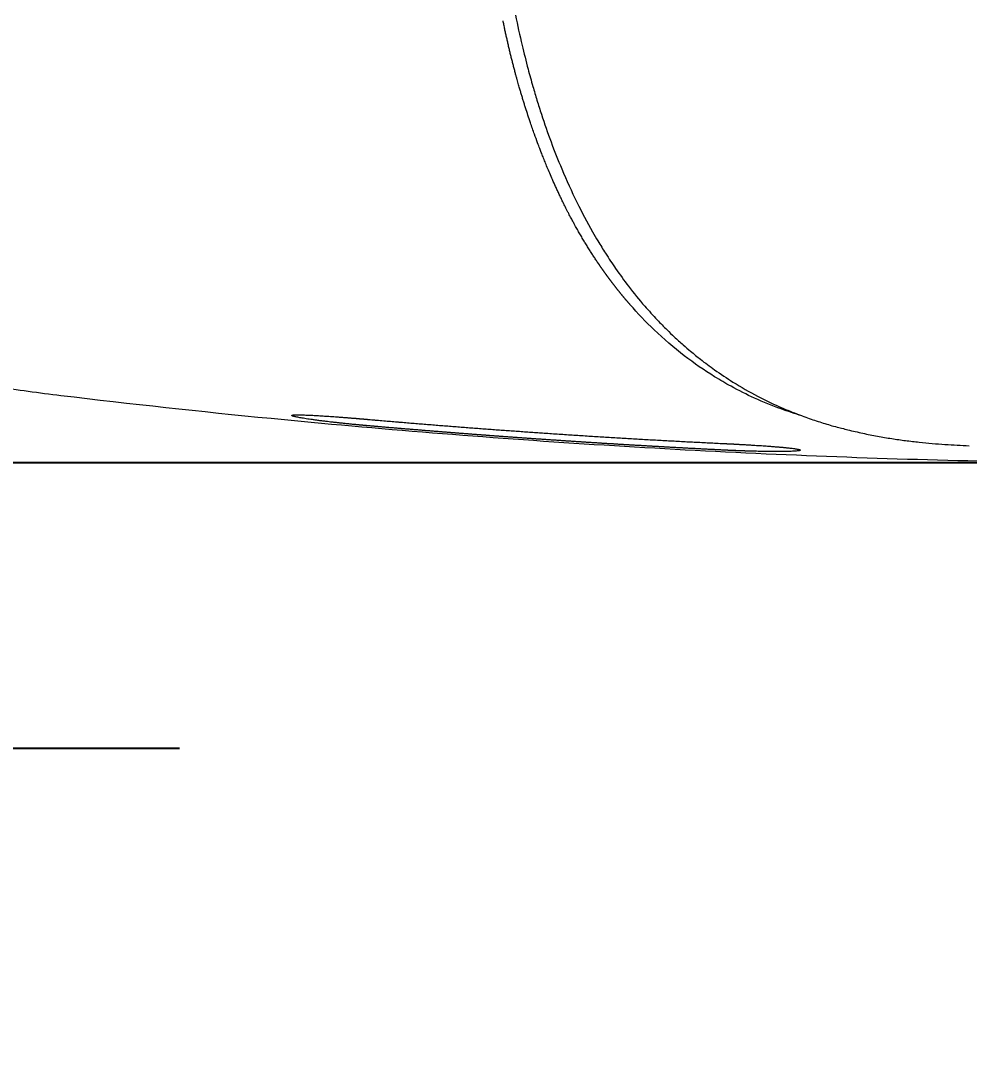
# Model space of a CAD drawing. Header units: millimetres. Extents: x 0 to 1800, y -67 to 2530.
# Drawn here: x 331 to 491.1, y 1281.3 to 1457.8 of the extents above; entities that cross this region are included whole.
import ezdxf
from ezdxf.lldxf.tags import DXFTag

# ---------------------------------------------------------------- set-up
doc = ezdxf.new("R2010")
doc.units = ezdxf.units.MM
for name, color, linetype in [('내부선 및 부속', 4, 'Continuous'), ('외형선', 3, 'Continuous'), ('중심선', 1, 'DASHED'), ('치수선', 7, 'Continuous')]:
    doc.layers.add(name, color=color, linetype=linetype)
doc.styles.add('____', font='')
doc.styles.get('____').set_extended_font_data('굴림')
tags = doc.linetypes.add('DASHDOT', pattern=[70, 31, -13, 13, -13]).pattern_tags.tags
tags[10:11] = [DXFTag(74, 4), DXFTag(75, 0), DXFTag(340, '0'), DXFTag(46, 0.0), DXFTag(50, 0.0), DXFTag(44, 0.0), DXFTag(45, 0.0)]
tags[8:9] = [DXFTag(74, 4), DXFTag(75, 0), DXFTag(340, '0'), DXFTag(46, 0.0), DXFTag(50, 0.0), DXFTag(44, 0.0), DXFTag(45, 0.0)]
tags[6:7] = [DXFTag(74, 4), DXFTag(75, 0), DXFTag(340, '0'), DXFTag(46, 0.0), DXFTag(50, 0.0), DXFTag(44, 0.0), DXFTag(45, 0.0)]
tags[4:5] = [DXFTag(74, 4), DXFTag(75, 0), DXFTag(340, '0'), DXFTag(46, 0.0), DXFTag(50, 0.0), DXFTag(44, 0.0), DXFTag(45, 0.0)]
tags = doc.linetypes.add('DASHED', pattern=[25.72, 12.86, -12.86]).pattern_tags.tags
tags[6:7] = [DXFTag(74, 4), DXFTag(75, 0), DXFTag(340, '0'), DXFTag(46, 0.0), DXFTag(50, 0.0), DXFTag(44, 0.0), DXFTag(45, 0.0)]
tags[4:5] = [DXFTag(74, 4), DXFTag(75, 0), DXFTag(340, '0'), DXFTag(46, 0.0), DXFTag(50, 0.0), DXFTag(44, 0.0), DXFTag(45, 0.0)]
doc.dimstyles.new('MSADIM', dxfattribs={"dimtxt": 33, "dimasz": 17, "dimexe": 10, "dimexo": 7.5, "dimgap": 10, "dimtad": 0, "dimtih": 1, "dimtoh": 1, "dimdec": 0, "dimzin": 1, "dimdsep": 46, "dimtxsty": '____', "dimcen": 11.25, "dimadec": 0, "dimazin": 0, "dimtfac": 1, "dimtdec": 0, "dimtix": 1, "dimtmove": 0, "dimatfit": 3, "dimfxl": 0, "dimtolj": 1, "dimtzin": 1, "dimarcsym": 0})

# ---------------------------------------------------------------- blocks, each defined once
blk = doc.blocks.new('*D6')
at = {"layer": '치수선', "color": 0, "linetype": 'Continuous', "lineweight": -2}
for p, q in [((501.69, 1786.66), (53.3, 1786.66)), ((63.3, 1769.66), (63.3, 1607.75)), ((63.3, 1400.17), (63.3, 1562.08)), ((534.67, 1383.17), (53.3, 1383.17))]:
    blk.add_line(p, q, dxfattribs=at)
at = {"layer": '치수선', "color": 0, "linetype": 'Continuous'}
for points in [[(60.47, 1769.66), (66.14, 1769.66), (63.3, 1786.66)], [(60.47, 1400.17), (66.14, 1400.17), (63.3, 1383.17)]]:
    blk.add_solid(points, dxfattribs=at)
at = {"layer": '치수선', "color": 0, "linetype": 'Continuous', "insert": (63.3, 1584.92), "char_height": 25, "attachment_point": 5, "style": '____'}
blk.add_mtext('\\A1;405', dxfattribs=at)
blk = doc.blocks.new('*D7')
at = {"layer": '치수선', "color": 0, "linetype": 'Continuous', "lineweight": -2}
for p, q in [((223.3, 1577.45), (223.3, 1234.95)), ((945.96, 1577.45), (945.96, 1234.95)), ((240.3, 1244.95), (547.5, 1244.95)), ((928.96, 1244.95), (621.76, 1244.95))]:
    blk.add_line(p, q, dxfattribs=at)
at = {"layer": '치수선', "color": 0, "linetype": 'Continuous'}
for points in [[(240.3, 1247.78), (240.3, 1242.12), (223.3, 1244.95)], [(928.96, 1247.78), (928.96, 1242.12), (945.96, 1244.95)]]:
    blk.add_solid(points, dxfattribs=at)
at = {"layer": '치수선', "color": 0, "linetype": 'Continuous', "insert": (584.63, 1244.95), "char_height": 25, "attachment_point": 5, "style": '____'}
blk.add_mtext('\\A1;720', dxfattribs=at)
blk = doc.blocks.new('*D8')
at = {"layer": '치수선', "color": 0, "linetype": 'Continuous', "lineweight": -2}
for p, q in [((945.96, 1577.45), (945.96, 1159.44)), ((203.3, 1208.79), (203.3, 1159.44)), ((220.3, 1169.44), (537.5, 1169.44)), ((928.96, 1169.44), (611.76, 1169.44))]:
    blk.add_line(p, q, dxfattribs=at)
at = {"layer": '치수선', "color": 0, "linetype": 'Continuous'}
for points in [[(220.3, 1172.27), (220.3, 1166.6), (203.3, 1169.44)], [(928.96, 1172.27), (928.96, 1166.6), (945.96, 1169.44)]]:
    blk.add_solid(points, dxfattribs=at)
at = {"layer": '치수선', "color": 0, "linetype": 'Continuous', "insert": (574.63, 1169.44), "char_height": 25, "attachment_point": 5, "style": '____'}
blk.add_mtext('\\A1;740', dxfattribs=at)

msp = doc.modelspace()

# ---------------------------------------------------------------- linework, layer by layer
at = {"layer": '내부선 및 부속', "linetype": 'Continuous', "lineweight": 13}
for points, knots in [([(414.49, 1458.82), (414.83, 1457.11), (415.51, 1454.05), (416.51, 1450.05), (417.36, 1446.97), (418.12, 1444.42), (419.11, 1441.28), (420.47, 1437.39), (422.44, 1432.4), (424.76, 1427.31), (426.87, 1423.31), (428.52, 1420.48), (429.81, 1418.39), (431.52, 1415.81), (433.7, 1412.81), (435.38, 1410.75), (436.32, 1409.67)], [0, 0, 0, 0, 0.091534, 0.164319, 0.218269, 0.261577, 0.305777, 0.394789, 0.484119, 0.59792, 0.703021, 0.737234, 0.783777, 0.842971, 0.914947, 1, 1, 1, 1]), ([(433.86, 1409.91), (433.83, 1409.94), (433.78, 1410), (433.7, 1410.09), (433.62, 1410.18), (433.54, 1410.27), (433.46, 1410.36), (433.39, 1410.45), (433.31, 1410.54), (433.23, 1410.63), (433.16, 1410.71), (433.08, 1410.8), (433.01, 1410.89), (432.94, 1410.98), (432.87, 1411.06), (432.79, 1411.15), (432.72, 1411.24), (432.65, 1411.32), (432.58, 1411.41), (432.51, 1411.49), (432.44, 1411.57), (432.37, 1411.66), (432.31, 1411.74), (432.24, 1411.82), (432.17, 1411.9), (432.11, 1411.99), (432.04, 1412.07), (431.98, 1412.15), (431.91, 1412.23), (431.85, 1412.31), (431.79, 1412.39), (431.72, 1412.46), (431.66, 1412.54), (431.6, 1412.62), (431.54, 1412.7), (431.48, 1412.77), (431.42, 1412.85), (431.36, 1412.92), (431.3, 1413), (431.25, 1413.07), (431.19, 1413.15), (431.13, 1413.22), (431.08, 1413.29), (431.02, 1413.37), (430.97, 1413.44), (430.91, 1413.51), (430.86, 1413.58), (430.81, 1413.65), (430.75, 1413.72), (430.7, 1413.79), (430.65, 1413.86), (430.6, 1413.92), (430.55, 1413.99), (430.5, 1414.06), (430.45, 1414.12), (430.4, 1414.19), (430.35, 1414.25), (430.3, 1414.32), (430.26, 1414.38), (430.21, 1414.45), (430.16, 1414.51), (430.12, 1414.57), (430.07, 1414.63), (430.03, 1414.69), (429.98, 1414.75), (429.94, 1414.81), (429.9, 1414.87), (429.85, 1414.93), (429.81, 1414.99), (429.77, 1415.05), (429.73, 1415.1), (429.69, 1415.16), (429.65, 1415.21), (429.61, 1415.27), (429.57, 1415.32), (429.53, 1415.38), (429.5, 1415.43), (429.46, 1415.48), (429.42, 1415.53), (429.39, 1415.59), (429.35, 1415.64), (429.31, 1415.69), (429.28, 1415.74), (429.24, 1415.79), (429.21, 1415.83), (429.18, 1415.88), (429.14, 1415.93), (429.11, 1415.97), (429.08, 1416.02), (429.05, 1416.06), (429.02, 1416.11), (428.99, 1416.15), (428.96, 1416.2), (428.93, 1416.24), (428.9, 1416.28), (428.87, 1416.32), (428.84, 1416.36), (428.82, 1416.4), (428.79, 1416.44), (428.76, 1416.48), (428.74, 1416.52), (428.71, 1416.56), (428.69, 1416.59), (428.66, 1416.63), (428.64, 1416.66), (428.61, 1416.7), (428.59, 1416.73), (428.57, 1416.77), (428.42, 1416.98), (428.16, 1417.37), (427.77, 1417.96), (427.37, 1418.57), (426.98, 1419.19), (426.58, 1419.84), (426.17, 1420.5), (425.77, 1421.18), (425.36, 1421.87), (424.95, 1422.59), (424.63, 1423.16), (424.39, 1423.59), (424.24, 1423.87), (424.07, 1424.18), (423.88, 1424.53), (423.68, 1424.91), (423.47, 1425.32), (423.24, 1425.77), (422.99, 1426.25), (422.73, 1426.77), (422.46, 1427.32), (422.18, 1427.9), (421.88, 1428.53), (421.57, 1429.19), (421.19, 1430.02), (420.75, 1431), (420.28, 1432.08), (419.86, 1433.08), (419.49, 1434), (419.15, 1434.83), (418.86, 1435.59), (418.55, 1436.37), (418.17, 1437.4), (417.64, 1438.85), (416.95, 1440.82), (416.39, 1442.53), (415.99, 1443.79), (415.79, 1444.43), (415.6, 1445.06), (415.45, 1445.58), (415.32, 1445.99), (415.23, 1446.32), (415.13, 1446.67), (415.01, 1447.07), (414.89, 1447.49), (414.76, 1447.96), (414.63, 1448.45), (414.5, 1448.91), (414.4, 1449.31), (414.31, 1449.65), (414.22, 1449.98), (414.13, 1450.32), (414.04, 1450.66), (413.96, 1451), (413.87, 1451.34), (413.79, 1451.68), (413.7, 1452.02), (413.62, 1452.36), (413.54, 1452.7), (413.46, 1453.04), (413.37, 1453.38), (413.29, 1453.72), (413.21, 1454.06), (413.14, 1454.41), (413.06, 1454.75), (412.98, 1455.09), (412.9, 1455.43), (412.83, 1455.78), (412.75, 1456.12), (412.68, 1456.47), (412.61, 1456.81), (412.53, 1457.16), (412.46, 1457.5), (412.41, 1457.73), (412.39, 1457.85)], [0, 0, 0, 0, 0.002477, 0.004938, 0.007384, 0.009813, 0.012227, 0.014624, 0.017006, 0.019371, 0.021721, 0.024055, 0.026372, 0.028674, 0.03096, 0.03323, 0.035484, 0.037722, 0.039943, 0.042149, 0.04434, 0.046514, 0.048672, 0.050814, 0.05294, 0.05505, 0.057144, 0.059223, 0.061285, 0.063331, 0.065361, 0.067376, 0.069374, 0.071356, 0.073323, 0.075273, 0.077207, 0.079126, 0.081028, 0.082914, 0.084785, 0.086639, 0.088477, 0.0903, 0.092106, 0.093897, 0.095671, 0.097429, 0.099172, 0.100898, 0.102608, 0.104303, 0.105981, 0.107643, 0.10929, 0.11092, 0.112534, 0.114132, 0.115715, 0.117281, 0.118831, 0.120365, 0.121883, 0.123386, 0.124872, 0.126342, 0.127796, 0.129234, 0.130656, 0.132062, 0.133452, 0.134826, 0.136184, 0.137526, 0.138852, 0.140162, 0.141456, 0.142733, 0.143995, 0.145241, 0.146471, 0.147684, 0.148882, 0.150064, 0.151229, 0.152379, 0.153512, 0.15463, 0.155731, 0.156817, 0.157886, 0.15894, 0.159977, 0.160998, 0.162004, 0.162993, 0.163966, 0.164923, 0.165864, 0.166789, 0.167698, 0.168592, 0.169469, 0.170329, 0.171174, 0.172003, 0.172816, 0.173613, 0.174394, 0.187949, 0.201806, 0.215964, 0.230423, 0.245183, 0.260245, 0.275608, 0.291273, 0.307241, 0.323511, 0.328986, 0.335149, 0.341999, 0.349536, 0.357761, 0.366674, 0.376274, 0.386561, 0.397537, 0.409199, 0.42155, 0.434588, 0.448313, 0.462726, 0.486515, 0.508544, 0.528813, 0.547323, 0.564073, 0.579064, 0.592296, 0.611038, 0.63961, 0.678017, 0.726263, 0.738319, 0.750375, 0.762429, 0.774483, 0.779952, 0.786063, 0.792815, 0.800208, 0.808244, 0.81692, 0.826238, 0.836198, 0.842499, 0.8488, 0.855101, 0.861402, 0.867703, 0.874004, 0.880305, 0.886606, 0.892906, 0.899207, 0.905508, 0.911808, 0.918108, 0.924409, 0.930709, 0.937009, 0.943309, 0.949609, 0.955908, 0.962208, 0.968507, 0.974806, 0.981105, 0.987404, 0.993702, 1, 1, 1, 1]), ([(448.13, 1397.74), (446.37, 1398.82), (442.85, 1401.26), (438.09, 1405.35), (435.16, 1408.42), (433.86, 1409.91)], [0, 0, 0, 0, 0.337603, 0.69496, 1, 1, 1, 1]), ([(436.32, 1409.67), (437.01, 1408.88), (438.25, 1407.51), (439.92, 1405.81), (441.14, 1404.64), (442.05, 1403.8), (442.97, 1402.97), (444.2, 1401.92), (445.95, 1400.5), (448.33, 1398.73), (450.18, 1397.5), (451.23, 1396.84)], [0, 0, 0, 0, 0.154353, 0.27337, 0.357069, 0.408575, 0.46193, 0.544335, 0.654346, 0.806218, 1, 1, 1, 1]), ([(462.87, 1391.14), (461.69, 1391.49), (458.99, 1392.39), (454.98, 1394.02), (451.26, 1395.88), (449.04, 1397.17), (448.13, 1397.74)], [0, 0, 0, 0, 0.230201, 0.529122, 0.803835, 1, 1, 1, 1]), ([(451.23, 1396.84), (452.59, 1395.99), (455.15, 1394.53), (458.76, 1392.79), (461.79, 1391.53), (464.38, 1390.58), (466.76, 1389.82), (468.47, 1389.31), (469.4, 1389.08), (469.54, 1389.05)], [0, 0, 0, 0, 0.237432, 0.437747, 0.601077, 0.730738, 0.854312, 0.978043, 1, 1, 1, 1]), ([(389.65, 1389.45), (389.63, 1389.45), (389.59, 1389.46), (389.54, 1389.46), (389.48, 1389.46), (389.43, 1389.47), (389.38, 1389.47), (389.32, 1389.48), (389.27, 1389.48), (389.21, 1389.49), (389.16, 1389.49), (389.1, 1389.5), (389.05, 1389.5), (388.99, 1389.51), (388.94, 1389.51), (388.88, 1389.52), (388.83, 1389.52), (388.78, 1389.53), (388.72, 1389.53), (388.67, 1389.54), (388.61, 1389.54), (388.56, 1389.55), (388.5, 1389.55), (388.45, 1389.56), (388.39, 1389.56), (388.34, 1389.57), (388.28, 1389.57), (388.23, 1389.58), (388.17, 1389.58), (388.12, 1389.59), (388.06, 1389.59), (388.01, 1389.6), (387.95, 1389.6), (387.9, 1389.61), (387.84, 1389.62), (387.79, 1389.62), (387.73, 1389.63), (387.68, 1389.63), (387.62, 1389.64), (387.57, 1389.64), (387.51, 1389.65), (387.46, 1389.65), (387.4, 1389.66), (387.35, 1389.66), (387.29, 1389.67), (387.24, 1389.67), (387.18, 1389.68), (386.94, 1389.7), (386.51, 1389.75), (385.9, 1389.81), (385.29, 1389.87), (384.7, 1389.94), (384.11, 1390), (383.55, 1390.06), (382.99, 1390.13), (382.4, 1390.2), (381.76, 1390.28), (381.11, 1390.36), (380.5, 1390.45), (379.93, 1390.53), (379.4, 1390.6), (378.91, 1390.68), (378.46, 1390.75), (378.06, 1390.82), (377.71, 1390.89), (377.4, 1390.95), (377.15, 1391.01), (376.92, 1391.08), (376.74, 1391.14), (376.69, 1391.19), (376.7, 1391.22), (376.72, 1391.23), (376.75, 1391.25), (376.8, 1391.26), (376.87, 1391.27), (376.97, 1391.28), (377.13, 1391.3), (377.38, 1391.3), (377.68, 1391.31), (378.02, 1391.31), (378.42, 1391.3), (378.94, 1391.28), (379.61, 1391.26), (380.29, 1391.22), (380.84, 1391.19), (381.22, 1391.17), (381.62, 1391.15), (382.03, 1391.12), (382.48, 1391.09), (382.98, 1391.06), (383.54, 1391.02), (384.11, 1390.98), (384.69, 1390.93), (385.29, 1390.89), (385.89, 1390.84), (386.5, 1390.79), (386.95, 1390.76), (387.23, 1390.74), (387.34, 1390.73), (387.45, 1390.72), (387.56, 1390.71), (387.67, 1390.7), (387.78, 1390.69), (387.89, 1390.68), (388, 1390.67), (388.11, 1390.66), (388.22, 1390.65), (388.33, 1390.64), (388.44, 1390.64), (388.55, 1390.63), (388.66, 1390.62), (388.77, 1390.61), (388.88, 1390.6), (388.99, 1390.59), (389.1, 1390.58), (389.21, 1390.57), (389.32, 1390.56), (389.43, 1390.55), (389.54, 1390.54), (389.61, 1390.54), (389.65, 1390.53)], [0, 0, 0, 0, 0.001339, 0.002679, 0.00402, 0.005361, 0.006703, 0.008045, 0.009388, 0.010732, 0.012076, 0.013421, 0.014767, 0.016114, 0.017461, 0.01881, 0.020159, 0.021509, 0.02286, 0.024212, 0.025565, 0.026919, 0.028274, 0.02963, 0.030987, 0.032345, 0.033704, 0.035064, 0.036425, 0.037788, 0.039151, 0.040516, 0.041882, 0.04325, 0.044618, 0.045988, 0.04736, 0.048732, 0.050106, 0.051482, 0.052858, 0.054237, 0.055616, 0.056997, 0.05838, 0.059764, 0.06115, 0.062537, 0.078111, 0.093738, 0.109451, 0.125282, 0.140951, 0.156588, 0.172225, 0.187896, 0.208761, 0.229429, 0.249991, 0.270457, 0.291126, 0.312092, 0.332898, 0.353736, 0.37469, 0.395712, 0.416574, 0.437357, 0.468818, 0.499695, 0.510023, 0.520356, 0.530707, 0.541085, 0.551501, 0.561966, 0.582792, 0.603602, 0.624469, 0.645428, 0.666273, 0.687078, 0.718536, 0.749664, 0.762106, 0.774565, 0.78706, 0.799609, 0.812232, 0.827844, 0.843451, 0.85909, 0.874795, 0.890502, 0.906143, 0.921756, 0.937379, 0.940138, 0.942891, 0.94564, 0.948385, 0.951125, 0.953862, 0.956595, 0.959324, 0.96205, 0.964774, 0.967494, 0.970212, 0.972927, 0.97564, 0.978351, 0.981061, 0.983769, 0.986476, 0.989182, 0.991887, 0.994592, 0.997296, 1, 1, 1, 1]), ([(389.65, 1390.53), (389.84, 1390.52), (390.22, 1390.48), (390.8, 1390.43), (391.37, 1390.38), (391.94, 1390.33), (392.52, 1390.28), (393.09, 1390.24), (393.66, 1390.19), (394.23, 1390.14), (394.81, 1390.09), (395.38, 1390.04), (395.95, 1389.99), (396.52, 1389.95), (397.09, 1389.9), (397.66, 1389.85), (398.23, 1389.81), (398.8, 1389.76), (399.37, 1389.71), (399.94, 1389.67), (400.51, 1389.62), (401.07, 1389.58), (401.64, 1389.53), (402.21, 1389.49), (402.78, 1389.44), (403.34, 1389.4), (403.91, 1389.35), (404.48, 1389.31), (405.04, 1389.26), (405.61, 1389.22), (406.17, 1389.18), (406.74, 1389.13), (407.3, 1389.09), (407.87, 1389.05), (408.43, 1389.01), (408.99, 1388.96), (409.56, 1388.92), (410.12, 1388.88), (410.68, 1388.84), (411.24, 1388.8), (411.81, 1388.76), (412.37, 1388.72), (412.93, 1388.68), (413.49, 1388.64), (414.05, 1388.6), (414.61, 1388.56), (415.17, 1388.52), (415.73, 1388.48), (416.29, 1388.44), (416.85, 1388.4), (417.4, 1388.36), (417.96, 1388.32), (418.52, 1388.28), (419.08, 1388.24), (419.87, 1388.19), (420.9, 1388.12), (422.16, 1388.04), (423.42, 1387.95), (424.68, 1387.87), (425.94, 1387.79), (427.2, 1387.71), (428.45, 1387.63), (429.71, 1387.56), (430.96, 1387.48), (432.22, 1387.4), (433.47, 1387.33), (434.72, 1387.26), (435.97, 1387.18), (437.22, 1387.11), (438.47, 1387.04), (439.72, 1386.97), (440.96, 1386.91), (442.21, 1386.84), (443.45, 1386.77), (444.7, 1386.71), (445.94, 1386.65), (447.18, 1386.58), (448.42, 1386.52), (449.25, 1386.48), (449.66, 1386.46)], [0, 0, 0, 0, 0.009587, 0.019167, 0.028742, 0.038312, 0.047875, 0.057433, 0.066985, 0.076531, 0.086072, 0.095607, 0.105135, 0.114658, 0.124176, 0.133687, 0.143193, 0.152692, 0.162186, 0.171674, 0.181156, 0.190632, 0.200103, 0.209567, 0.219026, 0.228478, 0.237925, 0.247366, 0.256801, 0.266229, 0.275652, 0.285069, 0.29448, 0.303885, 0.313285, 0.322678, 0.332065, 0.341446, 0.350821, 0.36019, 0.369553, 0.37891, 0.388261, 0.397606, 0.406945, 0.416278, 0.425605, 0.434925, 0.44424, 0.453549, 0.462851, 0.472147, 0.481438, 0.490722, 0.5, 0.521043, 0.542068, 0.563076, 0.584066, 0.605038, 0.625992, 0.646928, 0.667846, 0.688746, 0.709628, 0.730491, 0.751336, 0.772162, 0.792969, 0.813758, 0.834528, 0.855279, 0.876011, 0.896724, 0.917417, 0.938092, 0.958747, 0.979383, 1, 1, 1, 1]), ([(449.66, 1385.35), (449.45, 1385.36), (449.04, 1385.38), (448.42, 1385.41), (447.8, 1385.44), (447.18, 1385.47), (446.56, 1385.5), (445.94, 1385.53), (445.32, 1385.57), (444.7, 1385.6), (444.08, 1385.63), (443.46, 1385.66), (442.84, 1385.7), (442.22, 1385.73), (441.6, 1385.77), (440.98, 1385.8), (440.36, 1385.83), (439.74, 1385.87), (439.12, 1385.9), (438.49, 1385.94), (437.87, 1385.97), (437.25, 1386.01), (436.63, 1386.04), (436.01, 1386.08), (435.39, 1386.12), (434.76, 1386.15), (434.14, 1386.19), (433.52, 1386.23), (432.9, 1386.26), (432.27, 1386.3), (431.65, 1386.34), (431.03, 1386.38), (430.4, 1386.42), (429.78, 1386.45), (429.16, 1386.49), (428.53, 1386.53), (427.91, 1386.57), (427.29, 1386.61), (426.66, 1386.65), (426.04, 1386.69), (425.41, 1386.73), (424.79, 1386.77), (424.17, 1386.81), (423.54, 1386.85), (422.92, 1386.89), (422.29, 1386.94), (421.67, 1386.98), (421.04, 1387.02), (420.42, 1387.06), (419.79, 1387.1), (419.17, 1387.15), (418.54, 1387.19), (417.91, 1387.23), (417.29, 1387.28), (416.66, 1387.32), (416.04, 1387.37), (415.41, 1387.41), (414.78, 1387.45), (414.16, 1387.5), (413.53, 1387.54), (412.9, 1387.59), (412.28, 1387.64), (411.65, 1387.68), (411.02, 1387.73), (410.4, 1387.77), (409.77, 1387.82), (409.14, 1387.87), (408.52, 1387.92), (407.89, 1387.96), (407.26, 1388.01), (406.63, 1388.06), (406.01, 1388.11), (405.38, 1388.15), (404.75, 1388.2), (404.12, 1388.25), (403.49, 1388.3), (402.86, 1388.35), (402.24, 1388.4), (401.61, 1388.45), (400.98, 1388.5), (400.35, 1388.55), (399.72, 1388.6), (399.09, 1388.65), (398.46, 1388.71), (397.83, 1388.76), (397.21, 1388.81), (396.58, 1388.86), (395.95, 1388.91), (395.32, 1388.97), (394.69, 1389.02), (394.06, 1389.07), (393.43, 1389.12), (392.8, 1389.18), (392.17, 1389.23), (391.54, 1389.29), (390.91, 1389.34), (390.28, 1389.4), (389.86, 1389.43), (389.65, 1389.45)], [0, 0, 0, 0, 0.010303, 0.020608, 0.030916, 0.041226, 0.051539, 0.061855, 0.072174, 0.082495, 0.092818, 0.103145, 0.113473, 0.123805, 0.134139, 0.144475, 0.154814, 0.165156, 0.1755, 0.185847, 0.196196, 0.206548, 0.216902, 0.227258, 0.237618, 0.247979, 0.258343, 0.26871, 0.279079, 0.289451, 0.299825, 0.310201, 0.32058, 0.330961, 0.341345, 0.351731, 0.362119, 0.37251, 0.382903, 0.393299, 0.403697, 0.414097, 0.4245, 0.434905, 0.445312, 0.455721, 0.466133, 0.476547, 0.486964, 0.497383, 0.507804, 0.518227, 0.528653, 0.539081, 0.549511, 0.559943, 0.570377, 0.580814, 0.591253, 0.601694, 0.612138, 0.622583, 0.633031, 0.643481, 0.653933, 0.664387, 0.674843, 0.685301, 0.695762, 0.706225, 0.716689, 0.727156, 0.737625, 0.748096, 0.758569, 0.769044, 0.779522, 0.790001, 0.800482, 0.810965, 0.821451, 0.831938, 0.842427, 0.852919, 0.863412, 0.873907, 0.884404, 0.894903, 0.905404, 0.915907, 0.926412, 0.936919, 0.947428, 0.957939, 0.968451, 0.978966, 0.989482, 1, 1, 1, 1]), ([(469.54, 1389.05), (470.02, 1388.94), (470.32, 1388.86), (471.47, 1388.57), (472.32, 1388.38), (473.99, 1388.02), (474.81, 1387.85), (476.44, 1387.55), (477.24, 1387.42), (478.83, 1387.17), (479.61, 1387.06), (481.15, 1386.86), (481.91, 1386.77), (483.41, 1386.61), (484.89, 1386.47), (487.04, 1386.31), (489.12, 1386.18), (490.45, 1386.11), (491.11, 1386.08)], [0, 0, 0, 0, 0.037356, 0.037356, 0.144316, 0.144316, 0.251277, 0.251277, 0.358237, 0.358237, 0.465198, 0.465198, 0.572158, 0.572158, 0.679119, 0.786079, 0.89304, 1, 1, 1, 1]), ([(449.66, 1386.46), (449.68, 1386.46), (449.71, 1386.46), (449.77, 1386.46), (449.83, 1386.45), (449.88, 1386.45), (449.94, 1386.45), (449.99, 1386.45), (450.05, 1386.44), (450.1, 1386.44), (450.16, 1386.44), (450.21, 1386.43), (450.27, 1386.43), (450.32, 1386.43), (450.38, 1386.43), (450.43, 1386.42), (450.49, 1386.42), (450.54, 1386.42), (450.6, 1386.41), (450.66, 1386.41), (450.71, 1386.41), (450.77, 1386.41), (450.82, 1386.4), (450.88, 1386.4), (450.93, 1386.4), (450.99, 1386.4), (451.04, 1386.39), (451.1, 1386.39), (451.15, 1386.39), (451.21, 1386.38), (451.26, 1386.38), (451.32, 1386.38), (451.37, 1386.38), (451.43, 1386.37), (451.48, 1386.37), (451.54, 1386.37), (451.59, 1386.36), (451.65, 1386.36), (451.7, 1386.36), (451.76, 1386.35), (451.81, 1386.35), (451.87, 1386.35), (451.92, 1386.35), (451.98, 1386.34), (452.03, 1386.34), (452.08, 1386.34), (452.14, 1386.33), (452.38, 1386.32), (452.82, 1386.3), (453.43, 1386.26), (454.03, 1386.23), (454.63, 1386.19), (455.21, 1386.15), (455.78, 1386.12), (456.33, 1386.08), (456.92, 1386.04), (457.55, 1385.99), (458.21, 1385.94), (458.72, 1385.9), (459.11, 1385.87), (459.39, 1385.84), (459.66, 1385.82), (459.92, 1385.79), (460.17, 1385.77), (460.49, 1385.74), (460.86, 1385.69), (461.26, 1385.65), (461.61, 1385.6), (461.91, 1385.55), (462.16, 1385.51), (462.39, 1385.46), (462.57, 1385.4), (462.62, 1385.36), (462.61, 1385.32), (462.58, 1385.3), (462.53, 1385.28), (462.45, 1385.26), (462.34, 1385.24), (462.18, 1385.22), (461.93, 1385.19), (461.63, 1385.17), (461.28, 1385.15), (460.89, 1385.13), (460.37, 1385.11), (459.7, 1385.1), (459.05, 1385.09), (458.57, 1385.09), (458.3, 1385.09), (458.03, 1385.1), (457.75, 1385.1), (457.46, 1385.1), (457.16, 1385.1), (456.79, 1385.11), (456.33, 1385.12), (455.77, 1385.13), (455.21, 1385.14), (454.78, 1385.15), (454.52, 1385.16), (454.41, 1385.16), (454.31, 1385.16), (454.2, 1385.17), (454.1, 1385.17), (453.99, 1385.17), (453.89, 1385.18), (453.78, 1385.18), (453.68, 1385.18), (453.57, 1385.19), (453.47, 1385.19), (453.36, 1385.19), (453.25, 1385.2), (453.15, 1385.2), (453.04, 1385.2), (452.94, 1385.21), (452.83, 1385.21), (452.72, 1385.21), (452.61, 1385.22), (452.51, 1385.22), (452.4, 1385.23), (452.29, 1385.23), (452.18, 1385.23), (452.08, 1385.24), (451.97, 1385.24), (451.86, 1385.25), (451.75, 1385.25), (451.64, 1385.26), (451.53, 1385.26), (451.42, 1385.27), (451.31, 1385.27), (451.21, 1385.27), (451.1, 1385.28), (450.99, 1385.28), (450.88, 1385.29), (450.77, 1385.29), (450.66, 1385.3), (450.55, 1385.3), (450.44, 1385.31), (450.33, 1385.31), (450.21, 1385.32), (450.1, 1385.32), (449.99, 1385.33), (449.88, 1385.33), (449.77, 1385.34), (449.7, 1385.34), (449.66, 1385.35)], [0, 0, 0, 0, 0.001365, 0.00273, 0.004094, 0.005458, 0.006822, 0.008185, 0.009548, 0.010911, 0.012273, 0.013636, 0.014998, 0.01636, 0.017722, 0.019084, 0.020446, 0.021808, 0.02317, 0.024532, 0.025894, 0.027257, 0.028619, 0.029982, 0.031344, 0.032707, 0.034071, 0.035434, 0.036798, 0.038162, 0.039527, 0.040892, 0.042257, 0.043623, 0.04499, 0.046357, 0.047724, 0.049092, 0.050461, 0.05183, 0.0532, 0.054571, 0.055942, 0.057314, 0.058687, 0.060061, 0.061435, 0.062811, 0.078503, 0.094142, 0.109766, 0.125415, 0.141136, 0.156755, 0.172309, 0.187837, 0.20876, 0.229463, 0.250038, 0.260354, 0.270684, 0.281041, 0.291436, 0.301881, 0.312387, 0.333217, 0.354076, 0.375047, 0.395966, 0.4168, 0.437636, 0.468851, 0.499738, 0.512019, 0.524344, 0.536735, 0.549216, 0.561808, 0.582555, 0.603354, 0.624306, 0.645257, 0.666119, 0.686993, 0.718496, 0.749663, 0.75857, 0.767474, 0.776383, 0.785306, 0.794249, 0.803221, 0.812229, 0.82783, 0.843418, 0.859029, 0.8747, 0.877466, 0.880227, 0.882984, 0.885737, 0.888486, 0.891231, 0.893973, 0.896711, 0.899446, 0.902178, 0.904907, 0.907633, 0.910356, 0.913078, 0.915797, 0.918514, 0.921229, 0.923943, 0.926655, 0.929366, 0.932076, 0.934785, 0.937493, 0.9402, 0.942908, 0.945615, 0.948322, 0.951029, 0.953737, 0.956445, 0.959154, 0.961864, 0.964575, 0.967287, 0.970001, 0.972716, 0.975433, 0.978152, 0.980874, 0.983598, 0.986324, 0.989053, 0.991785, 0.99452, 0.997258, 1, 1, 1, 1])]:
    msp.add_open_spline(points, degree=3, knots=knots, dxfattribs=at)
at = {"layer": '외형선', "linetype": 'Continuous', "lineweight": 13}
for points, knots in [([(258.42, 1428.91), (259.57, 1427.43), (261.96, 1424.59), (264.56, 1421.97), (267.25, 1419.46), (268.64, 1418.27), (271.53, 1415.98), (273.03, 1414.89), (275.34, 1413.34), (276.12, 1412.83), (277.11, 1412.22), (277.31, 1412.09), (277.7, 1411.85), (278.3, 1411.49), (278.91, 1411.14), (280.92, 1409.98), (282.56, 1409.12), (285.87, 1407.49), (287.55, 1406.73), (290.94, 1405.3), (292.65, 1404.63), (296.11, 1403.37), (297.86, 1402.79), (301.38, 1401.68), (303.15, 1401.16), (305.83, 1400.43), (306.73, 1400.19), (307.85, 1399.91), (308.08, 1399.85), (308.53, 1399.74), (308.75, 1399.68), (309.43, 1399.52), (309.88, 1399.41), (312.13, 1398.87), (313.94, 1398.47), (317.57, 1397.72), (319.39, 1397.37), (323.04, 1396.71), (324.86, 1396.4), (328.52, 1395.83), (330.35, 1395.56), (334.03, 1395.05), (335.86, 1394.81), (337.71, 1394.59)], [0, 0, 0, 0, 0.0625, 0.125, 0.125, 0.1875, 0.1875, 0.25, 0.25, 0.28125, 0.28125, 0.289062, 0.289062, 0.296875, 0.3125, 0.3125, 0.375, 0.375, 0.4375, 0.4375, 0.5, 0.5, 0.5625, 0.5625, 0.625, 0.625, 0.65625, 0.65625, 0.664062, 0.664062, 0.671875, 0.671875, 0.6875, 0.6875, 0.75, 0.75, 0.8125, 0.8125, 0.875, 0.875, 0.9375, 0.9375, 1, 1, 1, 1]), ([(337.71, 1394.59), (349.5, 1393.17), (379.44, 1389.9), (427.78, 1386.01), (482.45, 1383.48), (528.15, 1382.94), (555.47, 1383.31), (564.84, 1383.52)], [0, 0, 0, 0, 0.156405, 0.395683, 0.634962, 0.87424, 1, 1, 1, 1])]:
    msp.add_open_spline(points, degree=3, knots=knots, dxfattribs=at)
at = {"layer": '중심선', "linetype": 'DASHDOT'}
msp.add_line((357.72, 1334.95), (173.3, 1334.95), dxfattribs=at)

# ---------------------------------------------------------------- dimensions: what is measured, and where the dimension line sits
at = {"layer": '치수선', "linetype": 'Continuous'}
dim = msp.add_linear_dim(base=(63.3, 1786.66), p1=(542.17, 1383.17), p2=(509.19, 1786.66), angle=90, text='405', dimstyle='MSADIM', override={"dimtxt": 25}, dxfattribs=at)
dim.commit()
dim.dimension.update_dxf_attribs({"geometry": '*D6', "text_midpoint": (63.3, 1584.92)})
for base, p2, text, picture, middle in [((203.3, 1169.44), (203.3, 1216.29), '740', '*D8', (574.63, 1169.44)), ((223.3, 1244.95), (223.3, 1584.95), '720', '*D7', (584.63, 1244.95))]:
    dim = msp.add_linear_dim(base=base, p1=(945.96, 1584.95), p2=p2, text=text, dimstyle='MSADIM', override={"dimtxt": 25}, dxfattribs=at)
    dim.commit()
    dim.dimension.update_dxf_attribs({"geometry": picture, "text_midpoint": middle})

doc.saveas('drawing.dxf')
